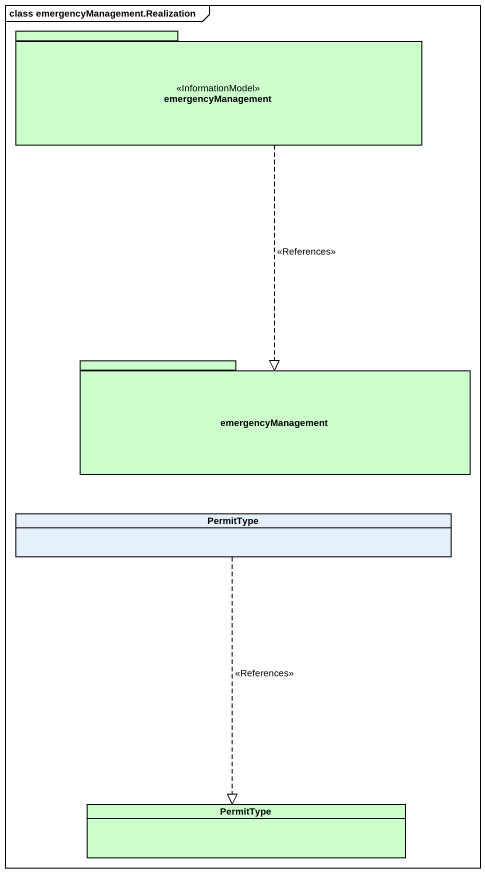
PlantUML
@startuml
mainframe class emergencyManagement.Realization
hide circle
hide empty members
package emergencyManagement <<InformationModel>> #CCFFCC {
}
package "emergencyManagement" as emergencyManagement_2 #CCFFCC {
}
class PermitType
class "PermitType" as PermitType_2 #CCFFCC
emergencyManagement ..|> emergencyManagement_2 : <<References>>
PermitType ..|> PermitType_2 : <<References>>
@enduml
